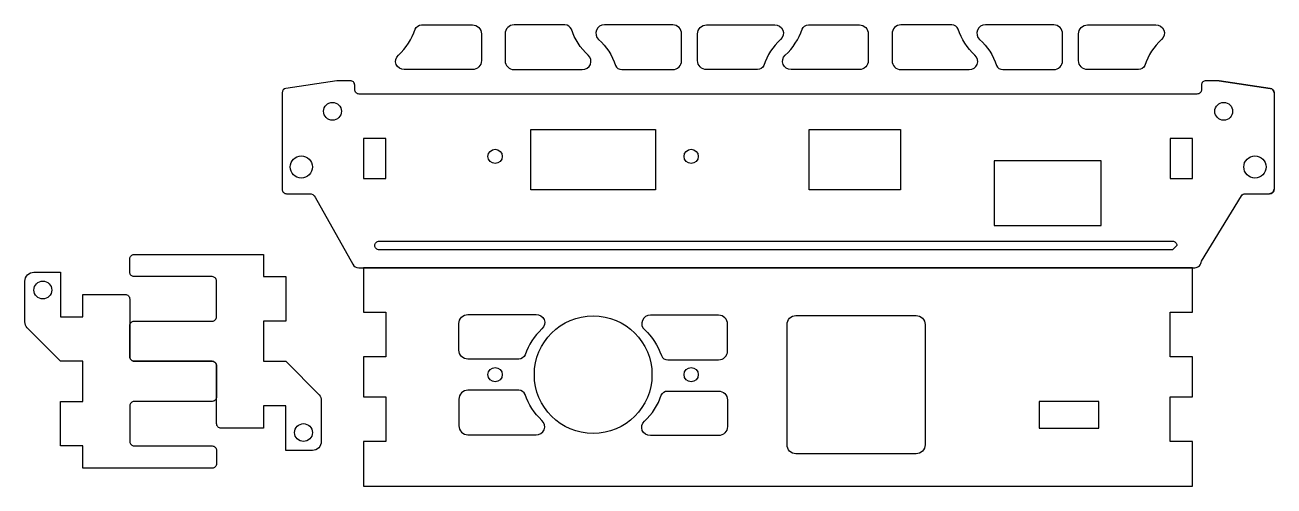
# Model space of a CAD drawing. Header units: inches. Extents: x -76 to 204, y -234 to -130.
import ezdxf

# ---------------------------------------------------------------- set-up
doc = ezdxf.new("R2010")
doc.units = ezdxf.units.IN
doc.header["$MEASUREMENT"] = 0

msp = doc.modelspace()

# ---------------------------------------------------------------- linework, layer by layer
msp.add_line((204.29, -145.74), (204.29, -167.38))
for points in [[(11.57, -131.44), (11.57, -131.44, -0.308111), (13, -130.5), (24.43, -130.5, -0.414214), (26.43, -132.5), (26.43, -138.5, -0.414214), (24.43, -140.5), (9.12, -140.5, -0.717547), (7.81, -137.27, 0.125961)], [(46.61, -131.44), (46.61, -131.44, 0.308111), (45.18, -130.5), (33.75, -130.5, 0.414214), (31.75, -132.5), (31.75, -138.5, 0.414214), (33.75, -140.5), (49.06, -140.5, 0.717547), (50.37, -137.27, -0.125961)], [(56.5, -139.56), (56.5, -139.56, 0.308111), (57.93, -140.5), (69.35, -140.5, 0.414214), (71.35, -138.5), (71.35, -132.5, 0.414214), (69.35, -130.5), (54.04, -130.5, 0.717547), (52.73, -133.73, -0.125961)], [(89.78, -139.56), (89.78, -139.56, -0.308111), (88.35, -140.5), (76.93, -140.5, -0.414214), (74.93, -138.5), (74.93, -132.5, -0.414214), (76.93, -130.5), (92.24, -130.5, -0.717547), (93.54, -133.73, 0.125961)], [(98.38, -131.44), (98.38, -131.44, -0.308111), (99.81, -130.5), (111.24, -130.5, -0.414214), (113.24, -132.5), (113.24, -138.5, -0.414214), (111.24, -140.5), (95.93, -140.5, -0.717547), (94.62, -137.27, 0.125961)], [(133.42, -131.44), (133.42, -131.44, 0.308111), (131.99, -130.5), (120.56, -130.5, 0.414214), (118.56, -132.5), (118.56, -138.5, 0.414214), (120.56, -140.5), (135.87, -140.5, 0.717547), (137.18, -137.27, -0.125961)], [(142, -139.56), (142, -139.56, 0.308111), (143.43, -140.5), (154.85, -140.5, 0.414214), (156.85, -138.5), (156.85, -132.5, 0.414214), (154.85, -130.5), (139.54, -130.5, 0.717547), (138.23, -133.73, -0.125961)], [(175.28, -139.56), (175.28, -139.56, -0.308111), (173.85, -140.5), (162.43, -140.5, -0.414214), (160.43, -138.5), (160.43, -132.5, -0.414214), (162.43, -130.5), (177.74, -130.5, -0.717547), (179.04, -133.73, 0.125961)], [(181.5, -181), (3.5, -181, -0.414214), (2.5, -180), (2.5, -180, -0.414214), (3.5, -179), (181.5, -179, -0.414214), (182.5, -180), (182.5, -180)], [(-17.5, -226), (-17.5, -216), (-22.5, -216), (-22.5, -221), (-32, -221, -0.414214), (-33, -220), (-33, -207, 0.414214), (-34, -206), (-51.5, -206, -0.414214), (-52.5, -205), (-52.5, -198, -0.414214), (-51.5, -197), (-34, -197, 0.414214), (-33, -196), (-33, -188, 0.414214), (-34, -187), (-51.5, -187, -0.414214), (-52.5, -186), (-52.5, -183, -0.414214), (-51.5, -182), (-22.5, -182), (-22.5, -187), (-17.5, -187), (-17.5, -197), (-22.5, -197), (-22.5, -206), (-17.5, -206), (-10.02, -213.5, -0.186575), (-9.5, -214.85), (-9.5, -224, -0.414214), (-11.5, -226)], [(-68, -186), (-68, -196), (-63, -196), (-63, -191), (-53.5, -191, -0.414214), (-52.5, -192), (-52.5, -205, 0.414214), (-51.5, -206), (-34, -206, -0.414214), (-33, -207), (-33, -214, -0.414214), (-34, -215), (-51.5, -215, 0.414214), (-52.5, -216), (-52.5, -224, 0.414214), (-51.5, -225), (-34, -225, -0.414214), (-33, -226), (-33, -229, -0.414214), (-34, -230), (-63, -230), (-63, -225), (-68, -225), (-68, -215), (-63, -215), (-63, -206), (-68, -206), (-75.48, -198.5, -0.186575), (-76, -197.15), (-76, -188, -0.414214), (-74, -186)], [(36.22, -204.56), (36.22, -204.56, -0.308111), (34.8, -205.5), (23.37, -205.5, -0.414214), (21.37, -203.5), (21.37, -197.5, -0.414214), (23.37, -195.5), (38.68, -195.5, -0.717547), (39.99, -198.73, 0.125961)], [(66.8, -204.72), (66.8, -204.72, 0.308111), (68.23, -205.67), (79.65, -205.67, 0.414214), (81.65, -203.67), (81.65, -197.67, 0.414214), (79.65, -195.67), (64.35, -195.67, 0.717547), (63.04, -198.89, -0.125961)], [(97, -195.75), (124, -195.75, -0.414214), (126, -197.75), (126, -224.75, -0.414214), (124, -226.75), (97, -226.75, -0.414214), (95, -224.75), (95, -197.75, -0.414214)], [(36.23, -213.44), (36.23, -213.44, 0.308111), (34.81, -212.5), (23.38, -212.5, 0.414214), (21.38, -214.5), (21.38, -220.5, 0.414214), (23.38, -222.5), (38.69, -222.5, 0.717547), (40, -219.27, -0.125961)], [(66.79, -213.61), (66.79, -213.61, -0.308111), (68.22, -212.67), (79.64, -212.67, -0.414214), (81.64, -214.67), (81.64, -220.67, -0.414214), (79.64, -222.67), (64.34, -222.67, -0.717547), (63.03, -219.44, 0.125961)]]:
    msp.add_lwpolyline(points, format="xyb", close=True)
msp.add_lwpolyline([(192, -143), (203.44, -144.75, -0.370402), (204.29, -145.74, 0.370402), (203.44, -144.75), (192, -143), (189, -143, 0.414214), (188, -144), (188, -145, -0.414214), (187, -146), (-1, -146, -0.414214), (-2, -145), (-2, -144, 0.414214), (-3, -143), (-6, -143), (-17.44, -144.75, 0.370402), (-18.29, -145.74), (-18.29, -167.38, 0.414214), (-17.29, -168.38), (-12.17, -168.38, -0.271735), (-10.86, -169.15), (-2.43, -184.23, 0.271735), (-1.12, -185), (186.5, -185, 0.414214), (188, -183.5), (196.99, -168.86, -0.260693), (197.84, -168.38), (203.29, -168.38, 0.414214), (204.29, -167.38, -0.414214), (203.29, -168.38)], format="xyb")
for points in [[(37.5, -154), (65.5, -154), (65.5, -167.5), (37.5, -167.5)], [(100, -154), (120.5, -154), (120.5, -167.5), (100, -167.5)], [(5, -156), (0, -156), (0, -165), (5, -165)], [(186, -156), (181, -156), (181, -165), (186, -165)], [(141.5, -175.5), (165.5, -175.5), (165.5, -161), (141.5, -161)], [(151.6, -221), (165, -221), (165, -215), (151.6, -215)]]:
    msp.add_lwpolyline(points, close=True)
msp.add_lwpolyline([(186, -224), (181, -224), (181, -214), (186, -214), (186, -205), (181, -205), (181, -195), (186, -195), (186, -185), (0, -185), (0, -195), (5, -195), (5, -205), (0, -205), (0, -214), (5, -214), (5, -224), (0, -224), (0, -234), (186, -234), (186, -224)])
for centre, radius in [((-7, -149.88), 2), ((193, -149.88), 2), ((193, -149.88), 2), ((29.5, -160), 1.6), ((73.5, -160), 1.6), ((-14, -162.38), 2.5), ((200, -162.38), 2.5), ((200, -162.38), 2.5), ((-72, -190), 2), ((51.5, -209), 13.2), ((29.5, -209), 1.6), ((73.5, -209), 1.6), ((-13.5, -222), 2)]:
    msp.add_circle(centre, radius)

doc.saveas('drawing.dxf')
